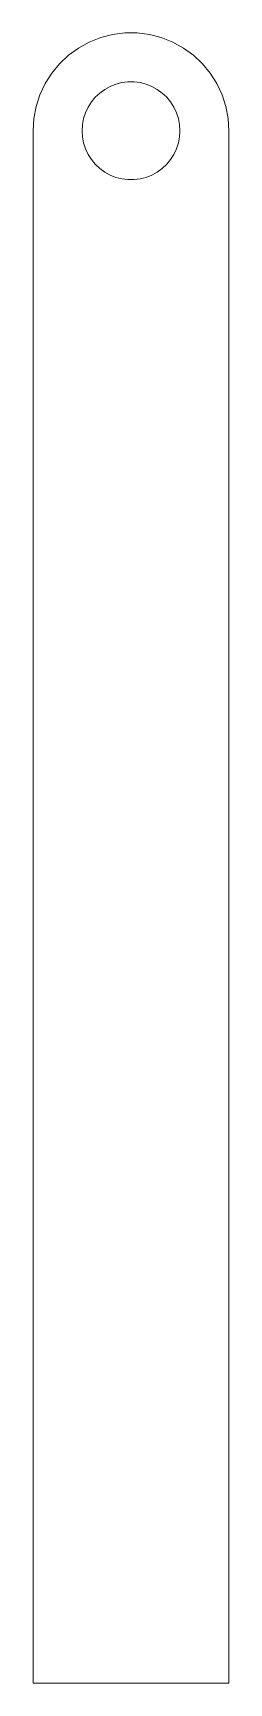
# Model space of a CAD drawing. Header units: millimetres. Extents: x -5.8 to 5.8, y -48.9 to 48.8.
import ezdxf

# ---------------------------------------------------------------- set-up
doc = ezdxf.new("R2010")
doc.units = ezdxf.units.MM
doc.layers.get('0').update_dxf_attribs({"linetype": 'CONTINUOUS', "lineweight": 0})

msp = doc.modelspace()

# ---------------------------------------------------------------- linework, layer by layer
for p, q in [((-3.697, 47.519), (-3.108, 47.947)), ((-3.108, 47.947), (-2.47, 48.298)), ((-2.47, 48.298), (-1.792, 48.566)), ((-1.792, 48.566), (-1.087, 48.747)), ((-1.087, 48.747), (-0.364, 48.839)), ((-0.364, 48.839), (0.364, 48.839)), ((0.364, 48.839), (1.087, 48.747)), ((1.087, 48.747), (1.792, 48.566)), ((1.792, 48.566), (2.47, 48.298)), ((2.47, 48.298), (3.108, 47.947)), ((3.108, 47.947), (3.697, 47.519)), ((-4.692, 46.459), (-4.228, 47.02)), ((-4.228, 47.02), (-3.697, 47.519)), ((3.697, 47.519), (4.228, 47.02)), ((4.228, 47.02), (4.692, 46.459)), ((-5.083, 45.844), (-4.692, 46.459)), ((-0.543, 45.899), (-0.182, 45.944)), ((-0.182, 45.944), (0.182, 45.944)), ((0.182, 45.944), (0.543, 45.899)), ((4.692, 46.459), (5.083, 45.844)), ((-5.618, 44.492), (-5.393, 45.185)), ((-5.393, 45.185), (-5.083, 45.844)), ((-2.346, 44.755), (-2.114, 45.035)), ((-2.114, 45.035), (-1.849, 45.284)), ((-1.849, 45.284), (-1.554, 45.499)), ((-1.554, 45.499), (-1.235, 45.674)), ((-1.235, 45.674), (-0.896, 45.808)), ((-0.896, 45.808), (-0.543, 45.899)), ((0.543, 45.899), (0.896, 45.808)), ((0.896, 45.808), (1.235, 45.674)), ((1.235, 45.674), (1.554, 45.499)), ((1.554, 45.499), (1.849, 45.284)), ((1.849, 45.284), (2.114, 45.035)), ((2.114, 45.035), (2.346, 44.755)), ((5.083, 45.844), (5.393, 45.185)), ((5.393, 45.185), (5.618, 44.492)), ((-5.754, 43.777), (-5.618, 44.492)), ((-2.809, 43.771), (-2.696, 44.118)), ((-2.696, 44.118), (-2.541, 44.447)), ((-2.541, 44.447), (-2.346, 44.755)), ((2.346, 44.755), (2.541, 44.447)), ((2.541, 44.447), (2.696, 44.118)), ((2.696, 44.118), (2.809, 43.771)), ((5.618, 44.492), (5.754, 43.777)), ((-5.8, 43.05), (-5.754, 43.777)), ((-5.8, -48.85), (-5.8, 43.05)), ((-2.9, 43.05), (-2.877, 43.413)), ((-2.877, 42.687), (-2.9, 43.05)), ((-2.877, 43.413), (-2.809, 43.771)), ((2.809, 43.771), (2.877, 43.413)), ((2.877, 43.413), (2.9, 43.05)), ((2.9, 43.05), (2.877, 42.687)), ((5.754, 43.777), (5.8, 43.05)), ((5.8, 43.05), (5.8, -48.85)), ((-2.809, 42.329), (-2.877, 42.687)), ((-2.696, 41.982), (-2.809, 42.329)), ((2.809, 42.329), (2.696, 41.982)), ((2.877, 42.687), (2.809, 42.329)), ((-2.541, 41.653), (-2.696, 41.982)), ((-2.346, 41.345), (-2.541, 41.653)), ((-2.114, 41.065), (-2.346, 41.345)), ((-1.849, 40.816), (-2.114, 41.065)), ((2.114, 41.065), (1.849, 40.816)), ((2.346, 41.345), (2.114, 41.065)), ((2.541, 41.653), (2.346, 41.345)), ((2.696, 41.982), (2.541, 41.653)), ((-1.554, 40.601), (-1.849, 40.816)), ((-1.235, 40.426), (-1.554, 40.601)), ((-0.896, 40.292), (-1.235, 40.426)), ((-0.543, 40.201), (-0.896, 40.292)), ((-0.182, 40.156), (-0.543, 40.201)), ((0.182, 40.156), (-0.182, 40.156)), ((0.543, 40.201), (0.182, 40.156)), ((0.896, 40.292), (0.543, 40.201)), ((1.235, 40.426), (0.896, 40.292)), ((1.554, 40.601), (1.235, 40.426)), ((1.849, 40.816), (1.554, 40.601)), ((5.8, -48.85), (-5.8, -48.85))]:
    msp.add_line(p, q)

doc.saveas('drawing.dxf')
